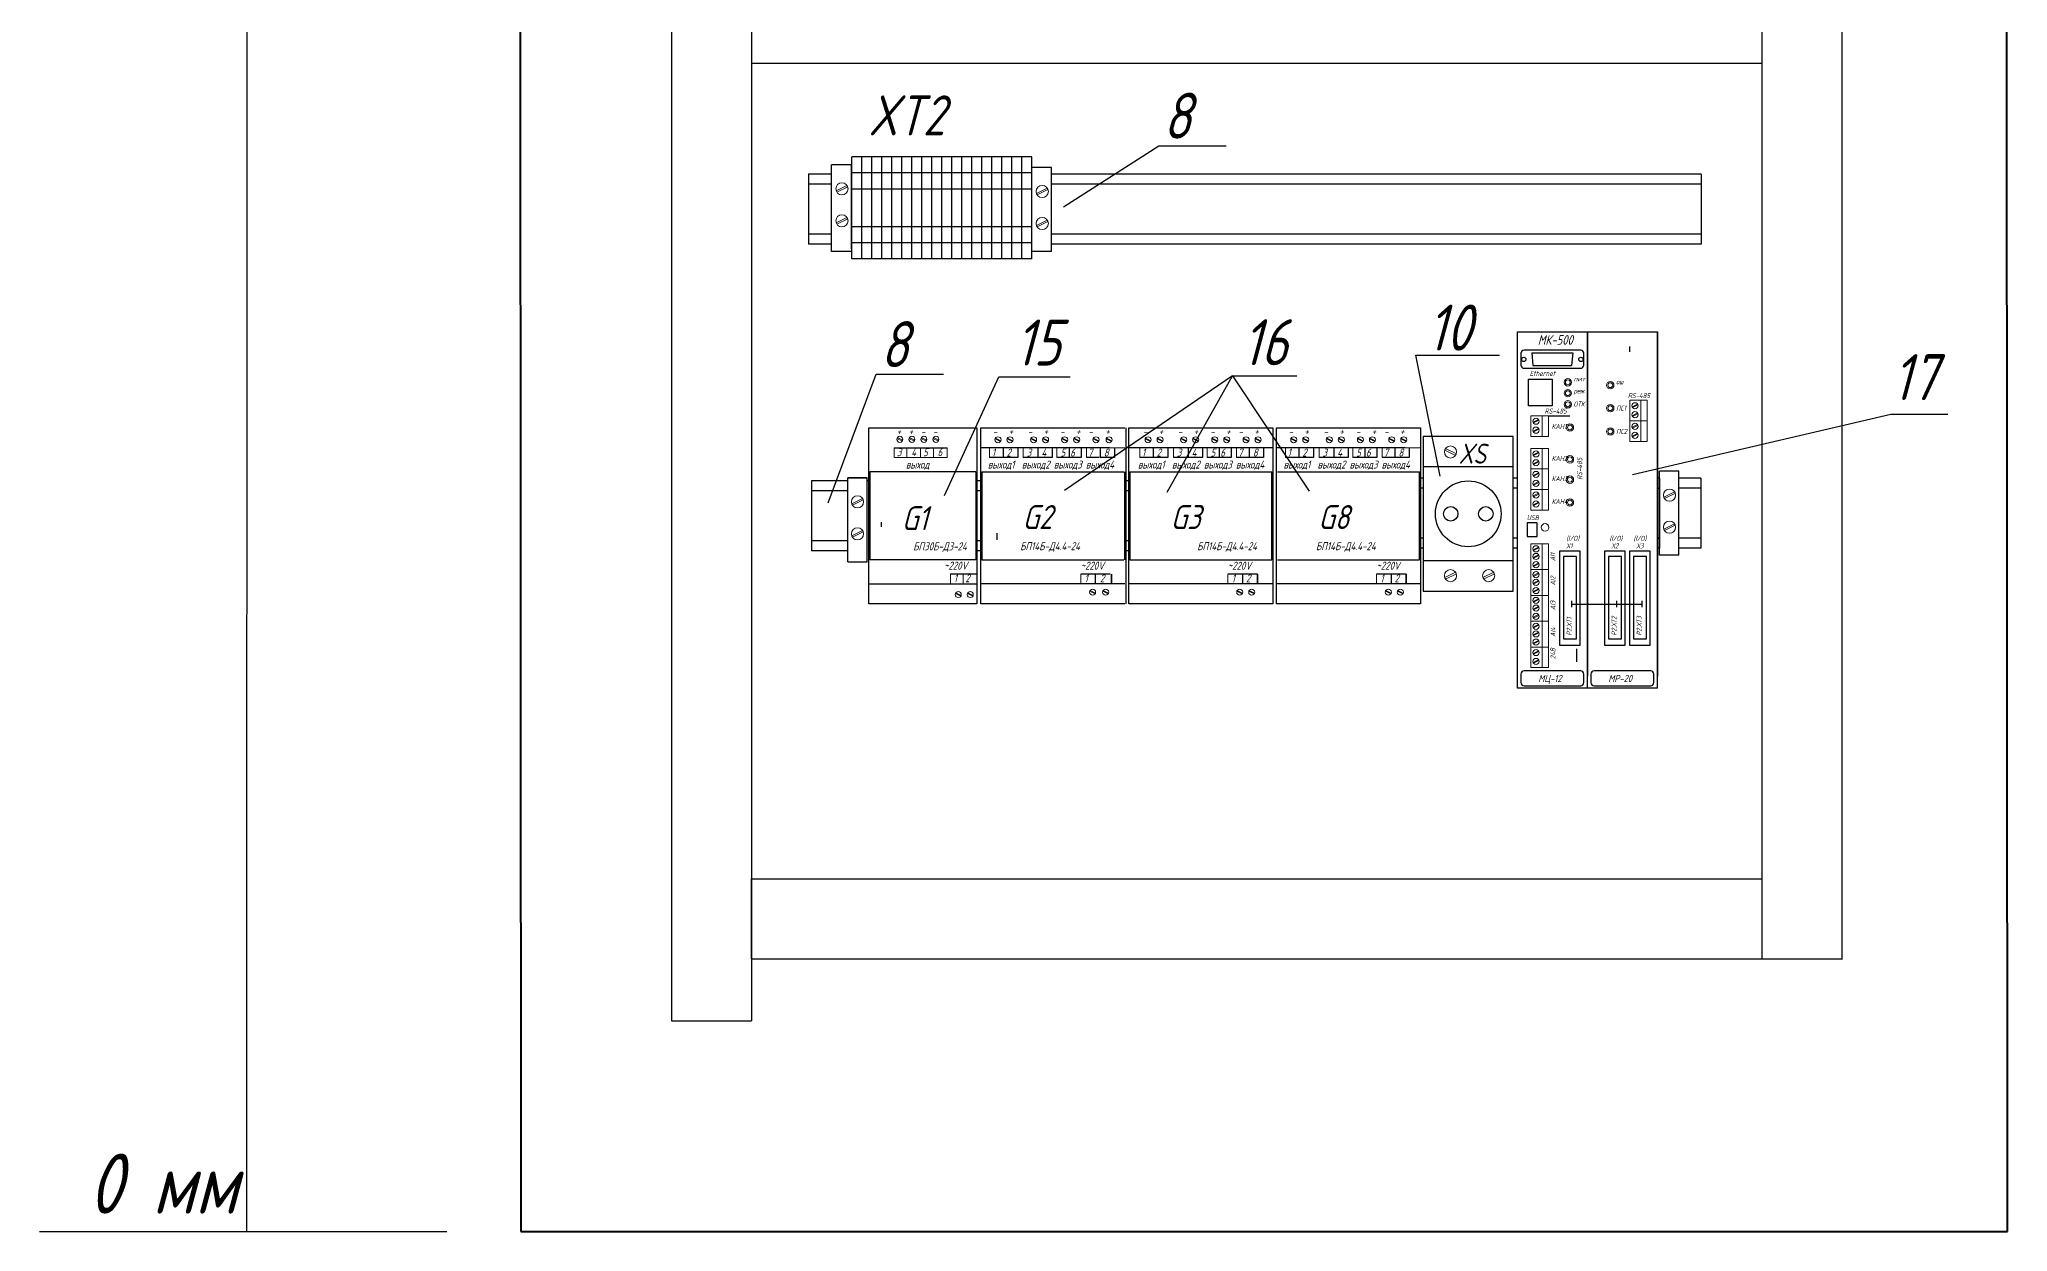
# Model space of a CAD drawing. Extents: x 1296 to 1960, y 266 to 609.
# Drawn here: x 1406.7 to 1505.1, y 372.7 to 432.3 of the extents above; entities that cross this region are included whole.
import ezdxf

# ---------------------------------------------------------------- set-up
doc = ezdxf.new("R2010")
doc.units = 0
doc.header["$LTSCALE"] = 20
doc.header["$MEASUREMENT"] = 0
doc.layers.get('0').update_dxf_attribs({"linetype": 'CONTINUOUS'})
for name, color, linetype in [('1', 7, 'CONTINUOUS'), ('АСУТП', 7, 'CONTINUOUS'), ('ссылки', 7, 'CONTINUOUS')]:
    doc.layers.add(name, color=color, linetype=linetype)
doc.styles.add('GOST тип А', font='', dxfattribs={"oblique": 15})
doc.styles.get("Standard").update_dxf_attribs({"font": '', "oblique": 15, "height": 2.5})
doc.styles.add('АСУТП', font='', dxfattribs={"oblique": 15})
doc.styles.get('GOST тип А').set_extended_font_data('GOST type A')
doc.styles.get('Standard').set_extended_font_data('GOST type A')
doc.styles.get('АСУТП').set_extended_font_data('GOST type A')

msp = doc.modelspace()

# ---------------------------------------------------------------- linework, layer by layer
at = {"color": 7, "lineweight": 30}
for p, q in [((1492.824, 535.436, 1), (1492.824, 386.359, 1)), ((1496.824, 535.436, 1), (1496.824, 386.322, 1)), ((1438.324, 489.863, 1), (1438.324, 383.26, 1)), ((1442.324, 489.863, 1), (1442.324, 383.26, 1)), ((1496.824, 464.983, 1), (1496.824, 386.322, 1)), ((1442.324, 431.157, 1), (1492.824, 431.157, 1)), ((1446.325, 421.729, 1), (1446.325, 426.066, 1)), ((1447.285, 426.066, 1), (1446.325, 426.066, 1)), ((1447.31, 421.866, 1), (1447.31, 426.066, 1)), ((1447.338, 421.37, 1), (1447.338, 426.47, 1)), ((1447.338, 421.37, 1), (1447.338, 426.47, 1)), ((1447.838, 421.37, 1), (1447.838, 426.47, 1)), ((1447.838, 421.37, 1), (1447.838, 426.47, 1)), ((1448.338, 421.37, 1), (1448.338, 426.47, 1)), ((1448.338, 421.37, 1), (1448.338, 426.47, 1)), ((1448.838, 421.37, 1), (1448.838, 426.47, 1)), ((1449.338, 421.37, 1), (1449.338, 426.47, 1)), ((1449.338, 421.37, 1), (1449.338, 426.47, 1)), ((1449.838, 421.37, 1), (1449.838, 426.47, 1)), ((1449.838, 421.37, 1), (1449.838, 426.47, 1)), ((1450.338, 421.37, 1), (1450.338, 426.47, 1)), ((1450.338, 421.37, 1), (1450.338, 426.47, 1)), ((1450.838, 421.37, 1), (1450.838, 426.47, 1)), ((1450.838, 421.37, 1), (1450.838, 426.47, 1)), ((1451.338, 421.37, 1), (1451.338, 426.47, 1)), ((1451.338, 421.37, 1), (1451.338, 426.47, 1)), ((1451.338, 421.37, 1), (1451.338, 426.47, 1)), ((1451.838, 421.37, 1), (1451.838, 426.47, 1)), ((1451.838, 421.37, 1), (1451.838, 426.47, 1)), ((1451.838, 421.37, 1), (1451.838, 426.47, 1)), ((1452.338, 421.37, 1), (1452.338, 426.47, 1)), ((1452.338, 421.37, 1), (1452.338, 426.47, 1)), ((1452.838, 421.37, 1), (1452.838, 426.47, 1)), ((1452.838, 421.37, 1), (1452.838, 426.47, 1)), ((1453.338, 421.37, 1), (1453.338, 426.47, 1)), ((1453.838, 421.37, 1), (1453.838, 426.47, 1)), ((1454.338, 421.37, 1), (1454.338, 426.47, 1)), ((1454.838, 421.37, 1), (1454.838, 426.47, 1)), ((1454.838, 421.37, 1), (1454.838, 426.47, 1)), ((1454.838, 421.37, 1), (1454.838, 426.47, 1)), ((1455.338, 421.37, 1), (1455.338, 426.47, 1)), ((1455.338, 421.37, 1), (1455.338, 426.47, 1)), ((1455.838, 421.37, 1), (1455.838, 426.47, 1)), ((1455.838, 421.37, 1), (1455.838, 426.47, 1)), ((1456.338, 421.37, 1), (1456.338, 426.47, 1)), ((1456.338, 421.37, 1), (1456.338, 426.47, 1)), ((1446.274, 425.595, 1), (1445.176, 425.595, 1)), ((1445.176, 425.595, 1), (1445.176, 422.095, 1)), ((1446.274, 425.095, 1), (1445.176, 425.095, 1)), ((1457.322, 425.929, 1), (1456.338, 425.929, 1)), ((1457.322, 421.729, 1), (1457.322, 425.929, 1)), ((1489.797, 425.595, 1), (1457.322, 425.595, 1)), ((1489.797, 425.095, 1), (1457.322, 425.095, 1)), ((1489.797, 425.595, 1), (1489.797, 422.095, 1)), ((1446.274, 422.595, 1), (1445.176, 422.595, 1)), ((1489.797, 422.595, 1), (1457.322, 422.595, 1)), ((1446.274, 422.095, 1), (1445.176, 422.095, 1)), ((1447.285, 421.729, 1), (1446.325, 421.729, 1)), ((1457.322, 421.729, 1), (1456.362, 421.729, 1)), ((1489.797, 422.095, 1), (1457.322, 422.095, 1)), ((1480.605, 417.716, 1), (1484.105, 417.716, 1)), ((1480.605, 399.889, 1), (1480.605, 417.716, 1)), ((1484.105, 400.491, 1), (1484.105, 417.716, 1)), ((1484.105, 417.716, 1), (1484.105, 400.491, 1)), ((1484.105, 417.716, 1), (1484.105, 400.491, 1)), ((1484.105, 400.491, 1), (1484.105, 417.716, 1)), ((1484.105, 417.716, 1), (1487.605, 417.716, 1)), ((1487.605, 400.491, 1), (1487.605, 417.716, 1)), ((1487.605, 417.716, 1), (1487.605, 400.491, 1)), ((1487.605, 417.716, 1), (1487.605, 400.491, 1)), ((1484.105, 399.889, 1), (1484.105, 417.114, 1)), ((1487.605, 399.889, 1), (1487.605, 417.114, 1)), ((1448.187, 404.113, 1), (1448.187, 412.913, 1)), ((1448.187, 412.913, 1), (1453.587, 412.913, 1)), ((1448.187, 404.113, 1), (1448.187, 412.913, 1)), ((1453.587, 412.913, 1), (1453.587, 404.113, 1)), ((1453.776, 404.113, 1), (1453.776, 412.913, 1)), ((1453.776, 404.113, 1), (1453.776, 412.913, 1)), ((1453.776, 412.913, 1), (1460.976, 412.913, 1)), ((1461.033, 412.913, 1), (1461.033, 404.113, 1)), ((1461.18, 404.113, 1), (1461.18, 412.913, 1)), ((1461.18, 404.113, 1), (1461.18, 412.913, 1)), ((1461.18, 412.913, 1), (1468.38, 412.913, 1)), ((1468.38, 412.913, 1), (1468.38, 404.113, 1)), ((1468.562, 404.113, 1), (1468.562, 412.913, 1)), ((1468.562, 412.913, 1), (1475.762, 412.913, 1)), ((1475.762, 412.913, 1), (1475.762, 404.113, 1)), ((1447.137, 406.213, 1), (1447.137, 410.413, 1)), ((1447.137, 410.413, 1), (1448.097, 410.413, 1)), ((1448.097, 406.213, 1), (1448.097, 410.413, 1)), ((1475.9, 410.398, 1), (1475.709, 410.398, 1)), ((1475.799, 410.398, 1), (1475.711, 410.398, 1)), ((1480.591, 410.392, 1), (1480.401, 410.392, 1)), ((1487.714, 410.398, 1), (1487.648, 410.398, 1)), ((1487.649, 410.398, 1), (1487.649, 410.398, 1)), ((1487.714, 410.398, 1), (1487.649, 410.398, 1)), ((1487.714, 406.898, 1), (1487.714, 410.398, 1)), ((1488.678, 410.745, 1), (1487.718, 410.745, 1)), ((1487.718, 406.545, 1), (1487.718, 410.745, 1)), ((1487.718, 410.397, 1), (1487.718, 410.397, 1)), ((1487.718, 410.397, 1), (1487.718, 406.897, 1)), ((1488.678, 406.545, 1), (1488.678, 410.745, 1)), ((1489.776, 410.397, 1), (1488.678, 410.397, 1)), ((1489.776, 410.397, 1), (1489.776, 406.897, 1)), ((1447.137, 410.263, 1), (1445.325, 410.263, 1)), ((1445.325, 410.263, 1), (1445.325, 406.763, 1)), ((1447.137, 409.763, 1), (1445.325, 409.763, 1)), ((1447.036, 410.263, 1), (1446.948, 410.263, 1)), ((1447.036, 409.763, 1), (1446.956, 409.763, 1)), ((1448.187, 410.263, 1), (1448.097, 410.263, 1)), ((1448.187, 409.763, 1), (1448.143, 409.763, 1)), ((1453.776, 410.263, 1), (1453.587, 410.263, 1)), ((1453.776, 409.763, 1), (1453.587, 409.763, 1)), ((1461.18, 410.263, 1), (1461.033, 410.263, 1)), ((1461.18, 409.763, 1), (1461.033, 409.763, 1)), ((1475.9, 409.898, 1), (1475.709, 409.898, 1)), ((1475.799, 409.898, 1), (1475.719, 409.898, 1)), ((1480.591, 409.892, 1), (1480.401, 409.892, 1)), ((1480.49, 409.892, 1), (1480.414, 409.892, 1)), ((1487.648, 409.898, 1), (1487.714, 409.898, 1)), ((1487.649, 409.898, 1), (1487.714, 409.898, 1)), ((1487.714, 409.898, 1), (1487.649, 409.898, 1)), ((1487.718, 409.897, 1), (1487.718, 409.897, 1)), ((1489.776, 409.897, 1), (1488.678, 409.897, 1)), ((1475.9, 407.398, 1), (1475.709, 407.398, 1)), ((1475.799, 407.398, 1), (1475.723, 407.398, 1)), ((1480.605, 407.398, 1), (1480.414, 407.398, 1)), ((1480.504, 407.398, 1), (1480.415, 407.398, 1)), ((1487.648, 407.398, 1), (1487.714, 407.398, 1)), ((1487.649, 407.398, 1), (1487.714, 407.398, 1)), ((1487.714, 407.398, 1), (1487.649, 407.398, 1)), ((1487.718, 407.397, 1), (1487.718, 407.397, 1)), ((1489.776, 407.397, 1), (1488.678, 407.397, 1)), ((1447.137, 407.263, 1), (1445.325, 407.263, 1)), ((1447.137, 406.763, 1), (1445.325, 406.763, 1)), ((1447.036, 407.263, 1), (1446.96, 407.263, 1)), ((1447.036, 406.763, 1), (1446.96, 406.763, 1)), ((1448.187, 407.263, 1), (1448.143, 407.263, 1)), ((1448.187, 406.763, 1), (1448.143, 406.763, 1)), ((1453.776, 407.263, 1), (1453.587, 407.263, 1)), ((1453.776, 406.763, 1), (1453.587, 406.763, 1)), ((1461.18, 407.263, 1), (1461.033, 407.263, 1)), ((1461.18, 406.763, 1), (1461.033, 406.763, 1)), ((1475.9, 406.898, 1), (1475.709, 406.898, 1)), ((1475.799, 406.898, 1), (1475.723, 406.898, 1)), ((1480.605, 406.898, 1), (1480.414, 406.898, 1)), ((1480.504, 406.898, 1), (1480.424, 406.898, 1)), ((1487.708, 406.898, 1), (1487.642, 406.898, 1)), ((1487.718, 406.897, 1), (1487.718, 406.897, 1)), ((1488.678, 406.545, 1), (1487.718, 406.545, 1)), ((1489.776, 406.897, 1), (1488.678, 406.897, 1)), ((1447.137, 406.213, 1), (1448.097, 406.213, 1)), ((1453.587, 404.113, 1), (1448.187, 404.113, 1)), ((1460.976, 404.113, 1), (1453.776, 404.113, 1)), ((1468.38, 404.113, 1), (1461.18, 404.113, 1)), ((1475.762, 404.113, 1), (1468.562, 404.113, 1)), ((1484.105, 399.889, 1), (1480.605, 399.889, 1)), ((1487.605, 399.889, 1), (1484.105, 399.889, 1)), ((1442.324, 390.359, 1), (1492.824, 390.359, 1)), ((1442.324, 386.359, 1), (1492.824, 386.359, 1)), ((1492.824, 386.359, 1), (1496.824, 386.359, 1)), ((1438.324, 383.26, 1), (1442.324, 383.26, 1))]:
    msp.add_line(p, q, dxfattribs=at)
at = {"color": 7}
for p, q in [((1447.288, 426.066, 1), (1446.325, 426.066, 1)), ((1457.908, 423.957, 1), (1462.687, 427.021, 1)), ((1462.687, 427.021, 1), (1466.05, 427.021, 1)), ((1457.322, 425.929, 1), (1456.338, 425.929, 1)), ((1457.301, 425.929, 1), (1456.338, 425.929, 1)), ((1476.743, 410.494, 1), (1475.531, 416.54, 1)), ((1481.325, 416.668, 1), (1483.379, 416.668, 1)), ((1481.325, 416.668, 1), (1481.373, 416.027, 1)), ((1483.385, 416.668, 1), (1483.319, 416.027, 1)), ((1483.379, 416.668, 1), (1483.385, 416.668, 1)), ((1486.207, 416.984, 1), (1486.207, 416.715, 1)), ((1446.155, 409.157, 1), (1448.558, 415.594, 1)), ((1448.558, 415.594, 1), (1451.921, 415.594, 1)), ((1451.97, 409.536, 1), (1454.685, 415.468, 1)), ((1463.093, 409.695, 1), (1466.368, 415.518, 1)), ((1481.153, 415.339, 1), (1482.337, 415.339, 1)), ((1481.153, 414.008, 1), (1481.153, 415.339, 1)), ((1481.373, 416.027, 1), (1483.319, 416.027, 1)), ((1482.337, 415.339, 1), (1482.337, 414.008, 1)), ((1482.337, 414.008, 1), (1481.153, 414.008, 1)), ((1482.157, 413.516, 1), (1483.228, 413.516, 1)), ((1486.354, 410.571, 1), (1499.266, 413.598, 1)), ((1438.324, 412.881, 1), (1438.324, 383.26, 1)), ((1449.458, 411.913, 1), (1452.093, 411.913, 1)), ((1449.458, 411.913, 1), (1452.093, 411.913, 1)), ((1449.458, 411.913, 1), (1452.093, 411.913, 1)), ((1449.458, 411.913, 1), (1452.093, 411.913, 1)), ((1460.212, 411.913, 1), (1453.776, 411.913, 1)), ((1454.759, 411.913, 1), (1453.776, 411.913, 1)), ((1454.895, 411.426, 1), (1454.222, 411.426, 1)), ((1454.895, 411.913, 1), (1454.895, 411.426, 1)), ((1455.631, 411.426, 1), (1454.895, 411.426, 1)), ((1455.631, 411.913, 1), (1455.631, 411.426, 1)), ((1456.641, 411.426, 1), (1455.904, 411.426, 1)), ((1456.641, 411.913, 1), (1456.641, 411.426, 1)), ((1457.353, 411.426, 1), (1456.641, 411.426, 1)), ((1457.353, 411.913, 1), (1457.353, 411.426, 1)), ((1458.327, 411.426, 1), (1457.59, 411.426, 1)), ((1458.2, 411.913, 1), (1458.2, 411.426, 1)), ((1458.791, 411.426, 1), (1458.327, 411.426, 1)), ((1458.791, 411.913, 1), (1458.791, 411.426, 1)), ((1459.701, 411.426, 1), (1459.064, 411.426, 1)), ((1459.757, 411.913, 1), (1459.757, 411.426, 1)), ((1460.469, 411.426, 1), (1459.757, 411.426, 1)), ((1460.469, 411.913, 1), (1460.469, 411.426, 1)), ((1468.38, 411.913, 1), (1461.18, 411.913, 1)), ((1462.399, 411.426, 1), (1461.727, 411.426, 1)), ((1462.399, 411.913, 1), (1462.399, 411.426, 1)), ((1463.135, 411.426, 1), (1462.399, 411.426, 1)), ((1463.135, 411.913, 1), (1463.135, 411.426, 1)), ((1464.145, 411.426, 1), (1463.409, 411.426, 1)), ((1464.145, 411.913, 1), (1464.145, 411.426, 1)), ((1464.857, 411.426, 1), (1464.145, 411.426, 1)), ((1464.857, 411.913, 1), (1464.857, 411.426, 1)), ((1465.831, 411.426, 1), (1465.095, 411.426, 1)), ((1465.705, 411.913, 1), (1465.705, 411.426, 1)), ((1466.295, 411.426, 1), (1465.831, 411.426, 1)), ((1466.295, 411.913, 1), (1466.295, 411.426, 1)), ((1467.205, 411.426, 1), (1466.568, 411.426, 1)), ((1467.205, 411.913, 1), (1467.205, 411.426, 1)), ((1467.916, 411.426, 1), (1467.205, 411.426, 1)), ((1467.916, 411.913, 1), (1467.916, 411.426, 1)), ((1474.998, 411.913, 1), (1468.562, 411.913, 1)), ((1469.545, 411.913, 1), (1468.562, 411.913, 1)), ((1469.68, 411.426, 1), (1469.008, 411.426, 1)), ((1469.68, 411.913, 1), (1469.68, 411.426, 1)), ((1470.417, 411.426, 1), (1469.68, 411.426, 1)), ((1470.417, 411.913, 1), (1470.417, 411.426, 1)), ((1471.427, 411.426, 1), (1470.69, 411.426, 1)), ((1471.427, 411.913, 1), (1471.427, 411.426, 1)), ((1472.139, 411.426, 1), (1471.427, 411.426, 1)), ((1472.139, 411.913, 1), (1472.139, 411.426, 1)), ((1473.113, 411.426, 1), (1472.376, 411.426, 1)), ((1472.986, 411.913, 1), (1472.986, 411.426, 1)), ((1473.577, 411.426, 1), (1473.113, 411.426, 1)), ((1473.577, 411.913, 1), (1473.577, 411.426, 1)), ((1474.486, 411.426, 1), (1473.85, 411.426, 1)), ((1474.486, 411.913, 1), (1474.486, 411.426, 1)), ((1475.198, 411.426, 1), (1474.486, 411.426, 1)), ((1475.198, 411.913, 1), (1475.198, 411.426, 1)), ((1448.097, 410.413, 1), (1447.137, 410.413, 1)), ((1448.237, 406.313, 1), (1448.237, 410.713, 1)), ((1448.237, 410.713, 1), (1448.237, 406.313, 1)), ((1453.537, 410.713, 1), (1448.237, 410.713, 1)), ((1453.537, 410.713, 1), (1453.537, 406.313, 1)), ((1453.826, 410.713, 1), (1453.826, 406.313, 1)), ((1453.826, 406.313, 1), (1453.826, 410.713, 1)), ((1453.826, 410.713, 1), (1460.926, 410.713, 1)), ((1460.983, 406.313, 1), (1460.983, 410.713, 1)), ((1461.23, 410.713, 1), (1461.23, 406.313, 1)), ((1461.23, 406.313, 1), (1461.23, 410.713, 1)), ((1461.23, 410.713, 1), (1468.33, 410.713, 1)), ((1468.33, 406.313, 1), (1468.33, 410.713, 1)), ((1468.612, 410.713, 1), (1475.712, 410.713, 1)), ((1475.712, 406.313, 1), (1475.712, 410.713, 1)), ((1448.802, 408.202, 1), (1448.802, 407.961, 1)), ((1454.586, 407.643, 1), (1454.586, 407.308, 1)), ((1481.092, 408.168, 1), (1481.092, 407.477, 1)), ((1481.593, 408.168, 1), (1481.092, 408.168, 1)), ((1481.092, 407.477, 1), (1481.593, 407.477, 1)), ((1481.593, 407.477, 1), (1481.593, 408.168, 1)), ((1453.537, 406.313, 1), (1448.237, 406.313, 1)), ((1452.264, 405.604, 1), (1453.59, 405.604, 1)), ((1452.574, 405.604, 1), (1453.59, 405.604, 1)), ((1452.574, 405.604, 1), (1453.59, 405.604, 1)), ((1452.574, 405.604, 1), (1453.59, 405.604, 1)), ((1453.826, 406.313, 1), (1460.926, 406.313, 1)), ((1459.519, 405.599, 1), (1458.783, 405.599, 1)), ((1460.256, 405.599, 1), (1459.519, 405.599, 1)), ((1459.519, 405.113, 1), (1459.519, 405.599, 1)), ((1460.313, 405.599, 1), (1460.313, 405.113, 1)), ((1460.313, 405.113, 1), (1460.313, 405.599, 1)), ((1461.23, 406.313, 1), (1468.33, 406.313, 1)), ((1466.876, 405.599, 1), (1466.139, 405.599, 1)), ((1467.613, 405.599, 1), (1466.876, 405.599, 1)), ((1466.876, 405.113, 1), (1466.876, 405.599, 1)), ((1467.613, 405.599, 1), (1467.613, 405.113, 1)), ((1467.613, 405.113, 1), (1467.613, 405.599, 1)), ((1468.612, 406.313, 1), (1475.712, 406.313, 1)), ((1474.305, 405.599, 1), (1473.569, 405.599, 1)), ((1475.042, 405.599, 1), (1474.305, 405.599, 1)), ((1474.305, 405.113, 1), (1474.305, 405.599, 1)), ((1475.042, 405.599, 1), (1475.042, 405.113, 1)), ((1475.042, 405.113, 1), (1475.042, 405.599, 1)), ((1448.187, 405.113, 1), (1453.587, 405.113, 1)), ((1459.519, 405.113, 1), (1453.776, 405.113, 1)), ((1460.976, 405.113, 1), (1459.519, 405.113, 1)), ((1466.976, 405.113, 1), (1461.18, 405.113, 1)), ((1468.38, 405.113, 1), (1466.876, 405.113, 1)), ((1474.305, 405.113, 1), (1468.562, 405.113, 1)), ((1475.762, 405.113, 1), (1474.305, 405.113, 1)), ((1483.319, 404.09, 1), (1486.819, 404.09, 1)), ((1483.562, 401.853, 1), (1483.562, 401.204, 1)), ((1442.324, 386.359, 1), (1442.324, 390.359, 1))]:
    msp.add_line(p, q, dxfattribs=at)
at = {"color": 7, "linetype": 'Continuous', "lineweight": 0}
for p, q in [((1446.554, 424.769, 1), (1447.092, 425.037, 1)), ((1446.59, 424.695, 1), (1447.129, 424.963, 1)), ((1456.566, 424.632, 1), (1457.104, 424.9, 1)), ((1456.603, 424.558, 1), (1457.141, 424.826, 1)), ((1446.554, 423.169, 1), (1447.092, 423.437, 1)), ((1446.59, 423.095, 1), (1447.129, 423.363, 1)), ((1456.566, 423.032, 1), (1457.104, 423.3, 1)), ((1456.603, 422.958, 1), (1457.141, 423.226, 1)), ((1486.785, 414.29, 1), (1486.785, 413.261, 1)), ((1481.394, 413.192, 1), (1481.666, 413.328, 1)), ((1481.412, 413.155, 1), (1481.685, 413.291, 1)), ((1481.842, 413.516, 1), (1481.842, 412.487, 1)), ((1486.337, 413.966, 1), (1486.61, 414.102, 1)), ((1486.337, 413.521, 1), (1486.61, 413.657, 1)), ((1486.356, 413.929, 1), (1486.629, 414.065, 1)), ((1486.356, 413.484, 1), (1486.629, 413.619, 1)), ((1486.785, 413.261, 1), (1486.785, 412.232, 1)), ((1449.86, 412.252, 1), (1449.591, 412.386, 1)), ((1449.86, 412.252, 1), (1449.591, 412.386, 1)), ((1449.879, 412.289, 1), (1449.609, 412.423, 1)), ((1449.879, 412.289, 1), (1449.609, 412.423, 1)), ((1450.46, 412.252, 1), (1450.191, 412.386, 1)), ((1450.46, 412.252, 1), (1450.191, 412.386, 1)), ((1450.479, 412.289, 1), (1450.209, 412.423, 1)), ((1450.479, 412.289, 1), (1450.209, 412.423, 1)), ((1451.06, 412.252, 1), (1450.791, 412.386, 1)), ((1451.06, 412.252, 1), (1450.791, 412.386, 1)), ((1451.079, 412.289, 1), (1450.809, 412.423, 1)), ((1451.079, 412.289, 1), (1450.809, 412.423, 1)), ((1451.66, 412.252, 1), (1451.391, 412.386, 1)), ((1451.66, 412.252, 1), (1451.391, 412.386, 1)), ((1451.679, 412.289, 1), (1451.409, 412.423, 1)), ((1451.679, 412.289, 1), (1451.409, 412.423, 1)), ((1454.767, 412.229, 1), (1454.498, 412.363, 1)), ((1454.767, 412.229, 1), (1454.498, 412.363, 1)), ((1454.785, 412.266, 1), (1454.516, 412.4, 1)), ((1454.785, 412.266, 1), (1454.516, 412.4, 1)), ((1455.367, 412.229, 1), (1455.098, 412.363, 1)), ((1455.367, 412.229, 1), (1455.098, 412.363, 1)), ((1455.385, 412.266, 1), (1455.116, 412.4, 1)), ((1455.385, 412.266, 1), (1455.116, 412.4, 1)), ((1456.545, 412.229, 1), (1456.276, 412.363, 1)), ((1456.545, 412.229, 1), (1456.276, 412.363, 1)), ((1456.563, 412.266, 1), (1456.294, 412.4, 1)), ((1456.563, 412.266, 1), (1456.294, 412.4, 1)), ((1457.145, 412.229, 1), (1456.876, 412.363, 1)), ((1457.145, 412.229, 1), (1456.876, 412.363, 1)), ((1457.163, 412.266, 1), (1456.894, 412.4, 1)), ((1457.163, 412.266, 1), (1456.894, 412.4, 1)), ((1458.098, 412.229, 1), (1457.829, 412.363, 1)), ((1458.098, 412.229, 1), (1457.829, 412.363, 1)), ((1458.117, 412.266, 1), (1457.848, 412.4, 1)), ((1458.117, 412.266, 1), (1457.848, 412.4, 1)), ((1458.698, 412.229, 1), (1458.429, 412.363, 1)), ((1458.698, 412.229, 1), (1458.429, 412.363, 1)), ((1458.717, 412.266, 1), (1458.448, 412.4, 1)), ((1458.717, 412.266, 1), (1458.448, 412.4, 1)), ((1459.664, 412.229, 1), (1459.395, 412.363, 1)), ((1459.664, 412.229, 1), (1459.395, 412.363, 1)), ((1459.682, 412.266, 1), (1459.413, 412.4, 1)), ((1459.682, 412.266, 1), (1459.413, 412.4, 1)), ((1460.321, 412.229, 1), (1460.052, 412.363, 1)), ((1460.321, 412.229, 1), (1460.052, 412.363, 1)), ((1460.339, 412.266, 1), (1460.07, 412.4, 1)), ((1460.339, 412.266, 1), (1460.07, 412.4, 1)), ((1462.271, 412.229, 1), (1462.002, 412.363, 1)), ((1462.271, 412.229, 1), (1462.002, 412.363, 1)), ((1462.289, 412.266, 1), (1462.02, 412.4, 1)), ((1462.289, 412.266, 1), (1462.02, 412.4, 1)), ((1462.871, 412.229, 1), (1462.602, 412.363, 1)), ((1462.871, 412.229, 1), (1462.602, 412.363, 1)), ((1462.889, 412.266, 1), (1462.62, 412.4, 1)), ((1462.889, 412.266, 1), (1462.62, 412.4, 1)), ((1464.049, 412.229, 1), (1463.78, 412.363, 1)), ((1464.049, 412.229, 1), (1463.78, 412.363, 1)), ((1464.067, 412.266, 1), (1463.798, 412.4, 1)), ((1464.067, 412.266, 1), (1463.798, 412.4, 1)), ((1464.649, 412.229, 1), (1464.38, 412.363, 1)), ((1464.649, 412.229, 1), (1464.38, 412.363, 1)), ((1464.667, 412.266, 1), (1464.398, 412.4, 1)), ((1464.667, 412.266, 1), (1464.398, 412.4, 1)), ((1465.603, 412.229, 1), (1465.333, 412.363, 1)), ((1465.603, 412.229, 1), (1465.333, 412.363, 1)), ((1465.621, 412.266, 1), (1465.352, 412.4, 1)), ((1465.621, 412.266, 1), (1465.352, 412.4, 1)), ((1466.203, 412.229, 1), (1465.933, 412.363, 1)), ((1466.203, 412.229, 1), (1465.933, 412.363, 1)), ((1466.221, 412.266, 1), (1465.952, 412.4, 1)), ((1466.221, 412.266, 1), (1465.952, 412.4, 1)), ((1467.168, 412.229, 1), (1466.899, 412.363, 1)), ((1467.168, 412.229, 1), (1466.899, 412.363, 1)), ((1467.187, 412.266, 1), (1466.917, 412.4, 1)), ((1467.187, 412.266, 1), (1466.917, 412.4, 1)), ((1467.768, 412.229, 1), (1467.499, 412.363, 1)), ((1467.768, 412.229, 1), (1467.499, 412.363, 1)), ((1467.787, 412.266, 1), (1467.517, 412.4, 1)), ((1467.787, 412.266, 1), (1467.517, 412.4, 1)), ((1469.553, 412.229, 1), (1469.284, 412.363, 1)), ((1469.553, 412.229, 1), (1469.284, 412.363, 1)), ((1469.571, 412.266, 1), (1469.302, 412.4, 1)), ((1469.571, 412.266, 1), (1469.302, 412.4, 1)), ((1470.153, 412.229, 1), (1469.884, 412.363, 1)), ((1470.153, 412.229, 1), (1469.884, 412.363, 1)), ((1470.171, 412.266, 1), (1469.902, 412.4, 1)), ((1470.171, 412.266, 1), (1469.902, 412.4, 1)), ((1471.331, 412.229, 1), (1471.062, 412.363, 1)), ((1471.331, 412.229, 1), (1471.062, 412.363, 1)), ((1471.349, 412.266, 1), (1471.08, 412.4, 1)), ((1471.349, 412.266, 1), (1471.08, 412.4, 1)), ((1471.931, 412.229, 1), (1471.662, 412.363, 1)), ((1471.931, 412.229, 1), (1471.662, 412.363, 1)), ((1471.949, 412.266, 1), (1471.68, 412.4, 1)), ((1471.949, 412.266, 1), (1471.68, 412.4, 1)), ((1472.884, 412.229, 1), (1472.615, 412.363, 1)), ((1472.884, 412.229, 1), (1472.615, 412.363, 1)), ((1472.903, 412.266, 1), (1472.634, 412.4, 1)), ((1472.903, 412.266, 1), (1472.634, 412.4, 1)), ((1473.484, 412.229, 1), (1473.215, 412.363, 1)), ((1473.484, 412.229, 1), (1473.215, 412.363, 1)), ((1473.503, 412.266, 1), (1473.234, 412.4, 1)), ((1473.503, 412.266, 1), (1473.234, 412.4, 1)), ((1474.45, 412.229, 1), (1474.181, 412.363, 1)), ((1474.45, 412.229, 1), (1474.181, 412.363, 1)), ((1474.468, 412.266, 1), (1474.199, 412.4, 1)), ((1474.468, 412.266, 1), (1474.199, 412.4, 1)), ((1475.05, 412.229, 1), (1474.781, 412.363, 1)), ((1475.05, 412.229, 1), (1474.781, 412.363, 1)), ((1475.068, 412.266, 1), (1474.799, 412.4, 1)), ((1475.068, 412.266, 1), (1474.799, 412.4, 1)), ((1481.394, 412.747, 1), (1481.666, 412.883, 1)), ((1481.412, 412.71, 1), (1481.685, 412.845, 1)), ((1486.337, 412.938, 1), (1486.61, 413.073, 1)), ((1486.337, 412.492, 1), (1486.61, 412.628, 1)), ((1486.356, 412.9, 1), (1486.629, 413.036, 1)), ((1486.356, 412.455, 1), (1486.629, 412.591, 1)), ((1449.458, 411.913, 1), (1449.458, 411.426, 1)), ((1450.775, 411.426, 1), (1449.466, 411.426, 1)), ((1450.092, 411.913, 1), (1450.092, 411.426, 1)), ((1450.775, 411.913, 1), (1450.775, 411.426, 1)), ((1452.093, 411.426, 1), (1450.783, 411.426, 1)), ((1451.41, 411.913, 1), (1451.41, 411.426, 1)), ((1452.093, 411.913, 1), (1452.093, 411.426, 1)), ((1453.776, 411.913, 1), (1460.976, 411.913, 1)), ((1454.222, 411.913, 1), (1454.222, 411.426, 1)), ((1454.222, 411.426, 1), (1454.222, 411.913, 1)), ((1454.895, 411.426, 1), (1454.895, 411.913, 1)), ((1454.895, 411.913, 1), (1455.631, 411.913, 1)), ((1455.904, 411.426, 1), (1455.904, 411.913, 1)), ((1455.904, 411.913, 1), (1456.641, 411.913, 1)), ((1456.641, 411.426, 1), (1456.641, 411.913, 1)), ((1456.641, 411.913, 1), (1457.353, 411.913, 1)), ((1457.59, 411.426, 1), (1457.59, 411.913, 1)), ((1457.59, 411.913, 1), (1458.327, 411.913, 1)), ((1458.327, 411.913, 1), (1458.791, 411.913, 1)), ((1458.964, 411.913, 1), (1459.701, 411.913, 1)), ((1459.064, 411.426, 1), (1459.064, 411.913, 1)), ((1459.757, 411.426, 1), (1459.757, 411.913, 1)), ((1459.757, 411.913, 1), (1460.469, 411.913, 1)), ((1461.18, 411.913, 1), (1467.88, 411.913, 1)), ((1461.727, 411.913, 1), (1461.727, 411.426, 1)), ((1461.727, 411.426, 1), (1461.727, 411.913, 1)), ((1462.399, 411.426, 1), (1462.399, 411.913, 1)), ((1462.399, 411.913, 1), (1463.135, 411.913, 1)), ((1463.409, 411.426, 1), (1463.409, 411.913, 1)), ((1463.409, 411.913, 1), (1464.145, 411.913, 1)), ((1464.145, 411.426, 1), (1464.145, 411.913, 1)), ((1464.145, 411.913, 1), (1464.857, 411.913, 1)), ((1465.095, 411.426, 1), (1465.095, 411.913, 1)), ((1465.095, 411.913, 1), (1465.831, 411.913, 1)), ((1465.831, 411.913, 1), (1466.295, 411.913, 1)), ((1466.468, 411.913, 1), (1467.205, 411.913, 1)), ((1466.568, 411.426, 1), (1466.568, 411.913, 1)), ((1467.205, 411.426, 1), (1467.205, 411.913, 1)), ((1467.205, 411.913, 1), (1467.916, 411.913, 1)), ((1468.562, 411.913, 1), (1475.762, 411.913, 1)), ((1469.008, 411.913, 1), (1469.008, 411.426, 1)), ((1469.008, 411.426, 1), (1469.008, 411.913, 1)), ((1469.68, 411.426, 1), (1469.68, 411.913, 1)), ((1469.68, 411.913, 1), (1470.417, 411.913, 1)), ((1470.69, 411.426, 1), (1470.69, 411.913, 1)), ((1470.69, 411.913, 1), (1471.427, 411.913, 1)), ((1471.427, 411.426, 1), (1471.427, 411.913, 1)), ((1471.427, 411.913, 1), (1472.139, 411.913, 1)), ((1472.376, 411.426, 1), (1472.376, 411.913, 1)), ((1472.376, 411.913, 1), (1473.113, 411.913, 1)), ((1473.113, 411.913, 1), (1473.577, 411.913, 1)), ((1473.75, 411.913, 1), (1474.486, 411.913, 1)), ((1473.85, 411.426, 1), (1473.85, 411.913, 1)), ((1474.486, 411.426, 1), (1474.486, 411.913, 1)), ((1474.486, 411.913, 1), (1475.198, 411.913, 1)), ((1481.394, 411.561, 1), (1481.666, 411.697, 1)), ((1481.412, 411.524, 1), (1481.685, 411.66, 1)), ((1481.842, 411.885, 1), (1481.842, 410.856, 1)), ((1481.394, 411.116, 1), (1481.666, 411.252, 1)), ((1481.394, 410.533, 1), (1481.666, 410.668, 1)), ((1481.412, 411.079, 1), (1481.685, 411.214, 1)), ((1481.412, 410.495, 1), (1481.685, 410.631, 1)), ((1481.842, 410.856, 1), (1481.842, 409.827, 1)), ((1447.33, 409.115, 1), (1447.868, 409.384, 1)), ((1481.394, 410.087, 1), (1481.666, 410.223, 1)), ((1481.394, 409.504, 1), (1481.666, 409.64, 1)), ((1481.412, 410.05, 1), (1481.685, 410.186, 1)), ((1481.412, 409.466, 1), (1481.685, 409.602, 1)), ((1481.842, 409.827, 1), (1481.842, 408.799, 1)), ((1487.926, 409.448, 1), (1488.465, 409.716, 1)), ((1487.963, 409.374, 1), (1488.502, 409.643, 1)), ((1447.366, 409.042, 1), (1447.905, 409.31, 1)), ((1481.394, 409.058, 1), (1481.666, 409.194, 1)), ((1481.412, 409.021, 1), (1481.685, 409.157, 1)), ((1447.33, 407.515, 1), (1447.868, 407.784, 1)), ((1447.366, 407.442, 1), (1447.905, 407.71, 1)), ((1487.919, 407.848, 1), (1488.458, 408.116, 1)), ((1487.956, 407.774, 1), (1488.494, 408.043, 1)), ((1481.394, 406.813, 1), (1481.666, 406.948, 1)), ((1481.394, 406.43, 1), (1481.666, 406.566, 1)), ((1481.412, 406.775, 1), (1481.685, 406.911, 1)), ((1481.412, 406.392, 1), (1481.685, 406.528, 1)), ((1481.842, 407.112, 1), (1481.842, 405.821, 1)), ((1452.264, 405.604, 1), (1452.264, 405.118, 1)), ((1452.897, 405.604, 1), (1452.897, 405.118, 1)), ((1453.59, 405.604, 1), (1453.59, 405.118, 1)), ((1458.783, 405.599, 1), (1458.783, 405.113, 1)), ((1459.519, 405.599, 1), (1459.519, 405.113, 1)), ((1466.139, 405.599, 1), (1466.139, 405.113, 1)), ((1466.876, 405.599, 1), (1466.876, 405.113, 1)), ((1473.569, 405.599, 1), (1473.569, 405.113, 1)), ((1474.305, 405.599, 1), (1474.305, 405.113, 1)), ((1481.394, 406.018, 1), (1481.666, 406.154, 1)), ((1481.394, 405.522, 1), (1481.666, 405.658, 1)), ((1481.412, 405.981, 1), (1481.685, 406.117, 1)), ((1481.412, 405.485, 1), (1481.685, 405.62, 1)), ((1481.842, 405.821, 1), (1481.842, 404.53, 1)), ((1453.59, 405.118, 1), (1452.264, 405.118, 1)), ((1452.781, 404.491, 1), (1452.512, 404.625, 1)), ((1452.781, 404.491, 1), (1452.512, 404.625, 1)), ((1452.799, 404.528, 1), (1452.53, 404.662, 1)), ((1452.799, 404.528, 1), (1452.53, 404.662, 1)), ((1453.381, 404.491, 1), (1453.112, 404.625, 1)), ((1453.381, 404.491, 1), (1453.112, 404.625, 1)), ((1453.399, 404.528, 1), (1453.13, 404.662, 1)), ((1453.399, 404.528, 1), (1453.13, 404.662, 1)), ((1458.783, 405.113, 1), (1459.519, 405.113, 1)), ((1459.493, 404.61, 1), (1459.224, 404.744, 1)), ((1459.493, 404.61, 1), (1459.224, 404.744, 1)), ((1459.512, 404.647, 1), (1459.243, 404.781, 1)), ((1459.512, 404.647, 1), (1459.243, 404.781, 1)), ((1459.519, 405.113, 1), (1460.256, 405.113, 1)), ((1460.15, 404.61, 1), (1459.881, 404.744, 1)), ((1460.15, 404.61, 1), (1459.881, 404.744, 1)), ((1460.169, 404.647, 1), (1459.899, 404.781, 1)), ((1460.169, 404.647, 1), (1459.899, 404.781, 1)), ((1466.139, 405.113, 1), (1466.876, 405.113, 1)), ((1466.85, 404.61, 1), (1466.581, 404.744, 1)), ((1466.85, 404.61, 1), (1466.581, 404.744, 1)), ((1466.869, 404.647, 1), (1466.599, 404.781, 1)), ((1466.869, 404.647, 1), (1466.599, 404.781, 1)), ((1466.876, 405.113, 1), (1467.613, 405.113, 1)), ((1467.45, 404.61, 1), (1467.181, 404.744, 1)), ((1467.45, 404.61, 1), (1467.181, 404.744, 1)), ((1467.469, 404.647, 1), (1467.199, 404.781, 1)), ((1467.469, 404.647, 1), (1467.199, 404.781, 1)), ((1473.569, 405.113, 1), (1474.305, 405.113, 1)), ((1474.279, 404.61, 1), (1474.01, 404.744, 1)), ((1474.279, 404.61, 1), (1474.01, 404.744, 1)), ((1474.298, 404.647, 1), (1474.029, 404.781, 1)), ((1474.298, 404.647, 1), (1474.029, 404.781, 1)), ((1474.305, 405.113, 1), (1475.042, 405.113, 1)), ((1474.879, 404.61, 1), (1474.61, 404.744, 1)), ((1474.879, 404.61, 1), (1474.61, 404.744, 1)), ((1474.898, 404.647, 1), (1474.629, 404.781, 1)), ((1474.898, 404.647, 1), (1474.629, 404.781, 1)), ((1481.394, 405.139, 1), (1481.666, 405.275, 1)), ((1481.394, 404.728, 1), (1481.666, 404.864, 1)), ((1481.412, 405.102, 1), (1481.685, 405.238, 1)), ((1481.412, 404.69, 1), (1481.685, 404.826, 1)), ((1481.842, 404.53, 1), (1481.842, 403.24, 1)), ((1481.394, 404.231, 1), (1481.666, 404.367, 1)), ((1481.394, 403.849, 1), (1481.666, 403.984, 1)), ((1481.394, 403.437, 1), (1481.666, 403.573, 1)), ((1481.412, 404.194, 1), (1481.685, 404.33, 1)), ((1481.412, 403.811, 1), (1481.685, 403.947, 1)), ((1481.412, 403.4, 1), (1481.685, 403.536, 1)), ((1481.394, 402.941, 1), (1481.666, 403.077, 1)), ((1481.394, 402.558, 1), (1481.666, 402.694, 1)), ((1481.412, 402.903, 1), (1481.685, 403.039, 1)), ((1481.412, 402.521, 1), (1481.685, 402.657, 1)), ((1481.842, 403.24, 1), (1481.842, 401.949, 1)), ((1481.394, 402.147, 1), (1481.666, 402.282, 1)), ((1481.394, 401.626, 1), (1481.666, 401.762, 1)), ((1481.412, 402.109, 1), (1481.685, 402.245, 1)), ((1481.412, 401.588, 1), (1481.685, 401.724, 1)), ((1481.842, 401.949, 1), (1481.842, 400.92, 1)), ((1481.394, 401.18, 1), (1481.666, 401.316, 1)), ((1481.412, 401.143, 1), (1481.685, 401.279, 1))]:
    msp.add_line(p, q, dxfattribs=at)
at = {"color": 7, "elevation": 1}
for points in [[(1480.94, 415.892), (1483.77, 415.892, 0.414214), (1483.93, 416.052), (1483.93, 416.639, 0.414214), (1483.77, 416.799), (1480.94, 416.799, 0.414214), (1480.78, 416.639), (1480.78, 416.052, 0.414214)], [(1480.94, 400.013), (1483.77, 400.013, 0.414214), (1483.93, 400.173), (1483.93, 400.595, 0.414214), (1483.77, 400.755), (1480.94, 400.755, 0.414214), (1480.78, 400.595), (1480.78, 400.173, 0.414214)], [(1484.44, 400.013), (1487.27, 400.013, 0.414214), (1487.43, 400.173), (1487.43, 400.595, 0.414214), (1487.27, 400.755), (1484.44, 400.755, 0.414214), (1484.28, 400.595), (1484.28, 400.173, 0.414214)]]:
    msp.add_lwpolyline(points, format="xyb", close=True, dxfattribs=at)
at = {"color": 7, "linetype": 'Continuous', "lineweight": 0, "elevation": 1}
for points in [[(1486.219, 414.29), (1487.101, 414.29), (1487.101, 413.261), (1486.219, 413.261)], [(1481.276, 413.516), (1482.157, 413.516), (1482.157, 412.487), (1481.276, 412.487)], [(1486.219, 413.261), (1487.101, 413.261), (1487.101, 412.232), (1486.219, 412.232)], [(1481.276, 411.885), (1482.157, 411.885), (1482.157, 410.856), (1481.276, 410.856)], [(1481.276, 410.856), (1482.157, 410.856), (1482.157, 409.827), (1481.276, 409.827)], [(1481.276, 409.827), (1482.157, 409.827), (1482.157, 408.799), (1481.276, 408.799)], [(1481.276, 407.112), (1482.157, 407.112), (1482.157, 405.821), (1481.276, 405.821)], [(1481.276, 405.821), (1482.157, 405.821), (1482.157, 404.53), (1481.276, 404.53)], [(1481.276, 404.53), (1482.157, 404.53), (1482.157, 403.24), (1481.276, 403.24)], [(1481.276, 403.24), (1482.157, 403.24), (1482.157, 401.949), (1481.276, 401.949)], [(1481.276, 401.949), (1482.157, 401.949), (1482.157, 400.92), (1481.276, 400.92)]]:
    msp.add_lwpolyline(points, close=True, dxfattribs=at)
at = {"color": 7, "elevation": 1}
for points in [[(1482.727, 406.762), (1483.734, 406.762), (1483.734, 402.024), (1482.727, 402.024)], [(1484.974, 406.762), (1485.982, 406.762), (1485.982, 402.024), (1484.974, 402.024)], [(1486.227, 406.762), (1487.234, 406.762), (1487.234, 402.024), (1486.227, 402.024)]]:
    msp.add_lwpolyline(points, close=True, dxfattribs=at)
at = {"color": 7, "lineweight": 30, "elevation": 1}
for points in [[(1483.565, 406.482), (1482.917, 406.482), (1482.917, 402.365), (1483.565, 402.365)], [(1485.812, 406.482), (1485.164, 406.482), (1485.164, 402.365), (1485.812, 402.365)], [(1487.065, 406.482), (1486.417, 406.482), (1486.417, 402.365), (1487.065, 402.365)]]:
    msp.add_lwpolyline(points, close=True, dxfattribs=at)
at = {"color": 7, "linetype": 'Continuous', "lineweight": 0}
for centre, radius in [((1446.841, 424.866, 1), 0.304), ((1456.854, 424.729, 1), 0.304), ((1446.841, 423.266, 1), 0.304), ((1456.854, 423.129, 1), 0.304), ((1483.125, 415.19, 1), 0.186), ((1483.125, 415.19, 1), 0.122), ((1485.248, 415.044, 1), 0.186), ((1483.125, 414.648, 1), 0.186), ((1483.125, 414.091, 1), 0.186), ((1483.125, 414.648, 1), 0.122), ((1485.248, 415.044, 1), 0.122), ((1481.539, 413.242, 1), 0.154), ((1483.125, 414.091, 1), 0.122), ((1485.248, 413.894, 1), 0.186), ((1485.248, 413.894, 1), 0.122), ((1486.483, 414.016, 1), 0.154), ((1486.483, 413.57, 1), 0.154), ((1449.735, 412.337, 1), 0.152), ((1449.735, 412.337, 1), 0.152), ((1450.335, 412.337, 1), 0.152), ((1450.335, 412.337, 1), 0.152), ((1450.935, 412.337, 1), 0.152), ((1450.935, 412.337, 1), 0.152), ((1451.535, 412.337, 1), 0.152), ((1451.535, 412.337, 1), 0.152), ((1454.641, 412.314, 1), 0.152), ((1454.641, 412.314, 1), 0.152), ((1455.241, 412.314, 1), 0.152), ((1455.241, 412.314, 1), 0.152), ((1456.419, 412.314, 1), 0.152), ((1456.419, 412.314, 1), 0.152), ((1457.019, 412.314, 1), 0.152), ((1457.019, 412.314, 1), 0.152), ((1457.973, 412.314, 1), 0.152), ((1457.973, 412.314, 1), 0.152), ((1458.573, 412.314, 1), 0.152), ((1458.573, 412.314, 1), 0.152), ((1459.539, 412.314, 1), 0.152), ((1459.539, 412.314, 1), 0.152), ((1460.195, 412.314, 1), 0.152), ((1460.195, 412.314, 1), 0.152), ((1462.146, 412.314, 1), 0.152), ((1462.146, 412.314, 1), 0.152), ((1462.746, 412.314, 1), 0.152), ((1462.746, 412.314, 1), 0.152), ((1463.924, 412.314, 1), 0.152), ((1463.924, 412.314, 1), 0.152), ((1464.524, 412.314, 1), 0.152), ((1464.524, 412.314, 1), 0.152), ((1465.477, 412.314, 1), 0.152), ((1465.477, 412.314, 1), 0.152), ((1466.077, 412.314, 1), 0.152), ((1466.077, 412.314, 1), 0.152), ((1467.043, 412.314, 1), 0.152), ((1467.043, 412.314, 1), 0.152), ((1467.643, 412.314, 1), 0.152), ((1467.643, 412.314, 1), 0.152), ((1469.427, 412.314, 1), 0.152), ((1469.427, 412.314, 1), 0.152), ((1470.027, 412.314, 1), 0.152), ((1470.027, 412.314, 1), 0.152), ((1471.205, 412.314, 1), 0.152), ((1471.205, 412.314, 1), 0.152), ((1471.805, 412.314, 1), 0.152), ((1471.805, 412.314, 1), 0.152), ((1472.759, 412.314, 1), 0.152), ((1472.759, 412.314, 1), 0.152), ((1473.359, 412.314, 1), 0.152), ((1473.359, 412.314, 1), 0.152), ((1474.325, 412.314, 1), 0.152), ((1474.325, 412.314, 1), 0.152), ((1474.925, 412.314, 1), 0.152), ((1474.925, 412.314, 1), 0.152), ((1481.539, 412.796, 1), 0.154), ((1483.232, 412.932, 1), 0.186), ((1483.232, 412.932, 1), 0.122), ((1485.248, 412.729, 1), 0.186), ((1485.248, 412.729, 1), 0.122), ((1486.483, 412.987, 1), 0.154), ((1486.483, 412.541, 1), 0.154), ((1481.539, 411.611, 1), 0.154), ((1481.539, 411.165, 1), 0.154), ((1483.232, 411.335, 1), 0.186), ((1483.232, 411.335, 1), 0.122), ((1481.539, 410.582, 1), 0.154), ((1483.232, 410.321, 1), 0.186), ((1483.232, 410.321, 1), 0.122), ((1447.617, 409.213, 1), 0.304), ((1481.539, 410.136, 1), 0.154), ((1481.539, 409.553, 1), 0.154), ((1483.232, 409.178, 1), 0.186), ((1488.214, 409.545, 1), 0.304), ((1481.539, 409.107, 1), 0.154), ((1483.232, 409.178, 1), 0.122), ((1447.617, 407.613, 1), 0.304), ((1481.991, 407.932, 1), 0.19), ((1488.207, 407.945, 1), 0.304), ((1481.539, 406.862, 1), 0.154), ((1481.539, 406.479, 1), 0.154), ((1481.539, 406.068, 1), 0.154), ((1481.539, 405.571, 1), 0.154), ((1452.656, 404.577, 1), 0.152), ((1452.656, 404.577, 1), 0.152), ((1453.256, 404.577, 1), 0.152), ((1453.256, 404.577, 1), 0.152), ((1459.368, 404.695, 1), 0.152), ((1459.368, 404.695, 1), 0.152), ((1460.025, 404.695, 1), 0.152), ((1460.025, 404.695, 1), 0.152), ((1466.725, 404.695, 1), 0.152), ((1466.725, 404.695, 1), 0.152), ((1467.325, 404.695, 1), 0.152), ((1467.325, 404.695, 1), 0.152), ((1474.154, 404.695, 1), 0.152), ((1474.154, 404.695, 1), 0.152), ((1474.754, 404.695, 1), 0.152), ((1474.754, 404.695, 1), 0.152), ((1481.539, 405.188, 1), 0.154), ((1481.539, 404.777, 1), 0.154), ((1481.539, 404.281, 1), 0.154), ((1481.539, 403.898, 1), 0.154), ((1481.539, 403.486, 1), 0.154), ((1481.539, 402.99, 1), 0.154), ((1481.539, 402.607, 1), 0.154), ((1481.539, 402.196, 1), 0.154), ((1481.539, 401.675, 1), 0.154), ((1481.539, 401.229, 1), 0.154)]:
    msp.add_circle(centre, radius, dxfattribs=at)
at = {"color": 7}
for centre in [(1480.925, 416.335, 1), (1483.782, 416.335, 1)]:
    msp.add_circle(centre, 0.105, dxfattribs=at)
at = {"layer": '1', "color": 7, "linetype": 'Continuous'}
for p, q in [((1417.089, 577.689, 1), (1417.082, 372.716, 1)), ((1475.531, 416.54, 1), (1479.711, 416.54, 1)), ((1454.685, 415.468, 1), (1458.255, 415.468, 1)), ((1466.368, 415.518, 1), (1457.97, 409.775, 1)), ((1466.368, 415.518, 1), (1469.583, 415.518, 1)), ((1466.368, 415.518, 1), (1470.197, 409.743, 1)), ((1499.266, 413.598, 1), (1502.117, 413.598, 1)), ((1406.72, 372.716, 1), (1427.085, 372.716, 1))]:
    msp.add_line(p, q, dxfattribs=at)
at = {"layer": '1', "color": 7, "linetype": 'Continuous', "lineweight": 40}
for p, q in [((1430.708, 577.695, 1), (1430.782, 372.716, 1)), ((1505.113, 372.716, 1), (1504.955, 577.695, 1)), ((1430.782, 372.716, 1), (1505.113, 372.716, 1))]:
    msp.add_line(p, q, dxfattribs=at)
at = {"layer": '1', "color": 7, "linetype": 'Continuous', "lineweight": 30}
for p, q in [((1456.338, 426.47, 1), (1447.338, 426.47, 1)), ((1456.338, 425.67, 1), (1447.338, 425.67, 1)), ((1447.338, 424.87, 1), (1456.338, 424.87, 1)), ((1456.338, 422.97, 1), (1447.338, 422.97, 1)), ((1456.338, 422.17, 1), (1447.338, 422.17, 1)), ((1456.338, 421.37, 1), (1447.338, 421.37, 1))]:
    msp.add_line(p, q, dxfattribs=at)
at = {"layer": 'АСУТП', "lineweight": 30}
for p, q in [((1475.9, 412.482, 1), (1475.9, 404.742, 1)), ((1480.4, 412.482, 1), (1475.9, 412.482, 1)), ((1480.4, 404.742, 1), (1480.4, 412.482, 1)), ((1480.4, 410.969, 1), (1475.9, 410.969, 1)), ((1480.4, 406.255, 1), (1475.9, 406.255, 1)), ((1475.9, 404.742, 1), (1480.4, 404.742, 1))]:
    msp.add_line(p, q, dxfattribs=at)
at = {"layer": 'АСУТП', "linetype": 'Continuous', "lineweight": 0}
for p, q in [((1477.517, 411.535, 1), (1476.978, 411.803, 1)), ((1477.554, 411.609, 1), (1477.015, 411.877, 1)), ((1477.517, 405.69, 1), (1476.978, 405.421, 1)), ((1477.554, 405.616, 1), (1477.015, 405.348, 1)), ((1479.42, 405.69, 1), (1478.881, 405.421, 1)), ((1479.457, 405.616, 1), (1478.918, 405.348, 1))]:
    msp.add_line(p, q, dxfattribs=at)
at = {"layer": 'АСУТП', "color": 7}
for p, q in [((1483.319, 404.258, 1), (1483.319, 403.948, 1)), ((1485.567, 404.258, 1), (1485.567, 403.948, 1)), ((1486.819, 404.258, 1), (1486.819, 403.948, 1))]:
    msp.add_line(p, q, dxfattribs=at)
at = {"layer": 'АСУТП', "linetype": 'Continuous', "lineweight": 0}
for centre in [(1477.266, 411.706, 1), (1477.266, 405.519, 1), (1479.169, 405.519, 1)]:
    msp.add_circle(centre, 0.304, dxfattribs=at)
at = {"layer": 'АСУТП', "lineweight": 30}
msp.add_circle((1478.15, 408.612, 1), 1.643, dxfattribs=at)
at = {"layer": 'АСУТП'}
for centre in [(1477.273, 408.612, 1), (1479.027, 408.612, 1)]:
    msp.add_circle(centre, 0.363, dxfattribs=at)

# ---------------------------------------------------------------- texts
at = {"color": 7, "style": 'GOST тип А', "oblique": 15}
msp.add_text('XT2', height=2, dxfattribs=at).set_placement((1448.158, 427.538, 1))
at = {"color": 7, "linetype": 'Continuous', "lineweight": 0, "style": 'GOST тип А', "oblique": 15}
for s, height, p in [('МК-500', 0.48, (1481.625, 417.068, 1)), ('Ethernet', 0.25, (1481.223, 415.508, 1)), ('пит', 0.25, (1483.417, 415.235, 1)), ('ош', 0.25, (1485.54, 415.089, 1)), ('реж', 0.25, (1483.417, 414.635, 1)), ('RS-485', 0.25, (1486.128, 414.4, 1)), ('RS-485', 0.25, (1481.965, 413.624, 1)), ('ОТК', 0.25, (1483.417, 413.979, 1)), ('ПС1', 0.25, (1485.54, 413.773, 1)), ('+', 0.4, (1449.577, 412.543, 1)), ('+', 0.4, (1450.177, 412.543, 1)), ('-', 0.4, (1450.783, 412.514, 1)), ('-', 0.4, (1451.383, 412.514, 1)), ('-', 0.4, (1454.378, 412.514, 1)), ('+', 0.4, (1455.171, 412.543, 1)), ('-', 0.4, (1456.124, 412.514, 1)), ('+', 0.4, (1456.918, 412.543, 1)), ('-', 0.4, (1457.742, 412.514, 1)), ('+', 0.4, (1458.536, 412.543, 1)), ('-', 0.4, (1459.151, 412.514, 1)), ('+', 0.4, (1460.002, 412.543, 1)), ('-', 0.4, (1461.882, 412.514, 1)), ('+', 0.4, (1462.676, 412.543, 1)), ('-', 0.4, (1463.628, 412.514, 1)), ('+', 0.4, (1464.422, 412.543, 1)), ('-', 0.4, (1465.246, 412.514, 1)), ('+', 0.4, (1466.04, 412.543, 1)), ('-', 0.4, (1466.655, 412.514, 1)), ('+', 0.4, (1467.449, 412.543, 1)), ('-', 0.4, (1469.163, 412.514, 1)), ('+', 0.4, (1469.957, 412.543, 1)), ('-', 0.4, (1470.91, 412.514, 1)), ('+', 0.4, (1471.704, 412.543, 1)), ('-', 0.4, (1472.528, 412.514, 1)), ('+', 0.4, (1473.321, 412.543, 1)), ('-', 0.4, (1473.937, 412.514, 1)), ('+', 0.4, (1474.731, 412.543, 1)), ('КАН1', 0.25, (1482.316, 412.857, 1)), ('ПС2', 0.25, (1485.54, 412.608, 1)), ('3', 0.4, (1449.584, 411.494, 1)), ('4', 0.4, (1450.301, 411.494, 1)), ('5', 0.4, (1450.902, 411.494, 1)), ('6', 0.4, (1451.618, 411.494, 1)), ('1', 0.4, (1454.331, 411.477, 1)), ('2', 0.4, (1455.068, 411.477, 1)), ('3', 0.4, (1456.078, 411.477, 1)), ('4', 0.4, (1456.815, 411.477, 1)), ('5', 0.4, (1457.764, 411.477, 1)), ('6', 0.4, (1458.251, 411.477, 1)), ('7', 0.4, (1459.137, 411.477, 1)), ('8', 0.4, (1459.931, 411.477, 1)), ('1', 0.4, (1461.835, 411.477, 1)), ('2', 0.4, (1462.572, 411.477, 1)), ('3', 0.4, (1463.582, 411.477, 1)), ('4', 0.4, (1464.319, 411.477, 1)), ('5', 0.4, (1465.268, 411.477, 1)), ('6', 0.4, (1465.755, 411.477, 1)), ('7', 0.4, (1466.641, 411.477, 1)), ('8', 0.4, (1467.378, 411.477, 1)), ('1', 0.4, (1469.117, 411.477, 1)), ('2', 0.4, (1469.854, 411.477, 1)), ('3', 0.4, (1470.864, 411.477, 1)), ('4', 0.4, (1471.601, 411.477, 1)), ('5', 0.4, (1472.55, 411.477, 1)), ('6', 0.4, (1473.037, 411.477, 1)), ('7', 0.4, (1473.923, 411.477, 1)), ('8', 0.4, (1474.66, 411.477, 1)), ('КАН2', 0.25, (1482.316, 411.259, 1)), ('выход', 0.4, (1450.037, 410.877, 1)), ('выход1', 0.4, (1454.131, 410.877, 1)), ('выход2', 0.4, (1455.831, 410.877, 1)), ('выход3', 0.4, (1457.431, 410.877, 1)), ('выход4', 0.4, (1459.031, 410.877, 1)), ('выход1', 0.4, (1461.635, 410.877, 1)), ('выход2', 0.4, (1463.335, 410.877, 1)), ('выход3', 0.4, (1464.935, 410.877, 1)), ('выход4', 0.4, (1466.535, 410.877, 1)), ('выход1', 0.4, (1468.917, 410.877, 1)), ('выход2', 0.4, (1470.617, 410.877, 1)), ('выход3', 0.4, (1472.217, 410.877, 1)), ('выход4', 0.4, (1473.817, 410.877, 1)), ('КАН3', 0.25, (1482.316, 410.246, 1)), ('КАН4', 0.25, (1482.316, 409.103, 1)), ('USB', 0.25, (1481.071, 408.296, 1)), ('(I/O)', 0.25, (1483.05, 407.264, 1)), ('(I/O)', 0.25, (1485.209, 407.264, 1)), ('(I/O)', 0.25, (1486.412, 407.264, 1)), ('БП30Б-Д3-24', 0.4, (1450.403, 406.787, 1)), ('БП14Б-Д4.4-24', 0.4, (1455.749, 406.795, 1)), ('БП14Б-Д4.4-24', 0.4, (1464.597, 406.795, 1)), ('БП14Б-Д4.4-24', 0.4, (1470.535, 406.795, 1)), ('Х1', 0.25, (1483.05, 406.886, 1)), ('Х2', 0.25, (1485.297, 406.886, 1)), ('Х3', 0.25, (1486.55, 406.886, 1)), ('~220V', 0.4, (1451.94, 405.818, 1)), ('1', 0.4, (1452.43, 405.192, 1)), ('2', 0.4, (1453.009, 405.192, 1)), ('~220V', 0.4, (1458.769, 405.818, 1)), ('1', 0.4, (1458.968, 405.187, 1)), ('2', 0.4, (1459.738, 405.187, 1)), ('~220V', 0.4, (1466.126, 405.818, 1)), ('1', 0.4, (1466.325, 405.187, 1)), ('2', 0.4, (1467.038, 405.187, 1)), ('~220V', 0.4, (1473.555, 405.818, 1)), ('1', 0.4, (1473.754, 405.187, 1)), ('2', 0.4, (1474.467, 405.187, 1)), (' МЦ-12', 0.35, (1481.454, 400.202, 1)), (' МР-20', 0.35, (1484.954, 400.202, 1))]:
    msp.add_text(s, height=height, dxfattribs=at).set_placement(p)
for s, p in [('RS-485', (1483.848, 410.314, 1)), ('AI1', (1482.51, 406.238, 1)), ('AI2', (1482.51, 405.027, 1)), ('AI3', (1482.51, 403.795, 1)), ('AI4', (1482.51, 402.456, 1)), ('Р2.ХТ1', (1483.32, 402.516, 1)), ('Р2.ХТ2', (1485.567, 402.516, 1)), ('Р2.ХТ3', (1486.82, 402.516, 1)), ('24В', (1482.51, 401.348, 1))]:
    msp.add_text(s, height=0.25, rotation=90, dxfattribs=at).set_placement(p)
at = {"color": 7, "lineweight": 0, "style": 'GOST тип А', "oblique": 15}
for s, p in [('G1', (1449.831, 407.795, 1)), ('G2', (1455.866, 407.851, 1)), ('G3', (1463.27, 407.851, 1)), ('G8', (1470.652, 407.851, 1))]:
    msp.add_text(s, height=1.2, dxfattribs=at).set_placement(p)
at = {"layer": 'АСУТП', "style": 'АСУТП', "oblique": 15}
msp.add_text('XS', height=1, dxfattribs=at).set_placement((1477.672, 411.123, 1))
at = {"layer": 'ссылки', "color": 7, "oblique": 15}
for s, height, p in [('8', 2.3, (1462.887, 427.372, 1)), ('8', 2.3, (1448.759, 415.945, 1)), ('15', 2.3, (1455.488, 416.029, 1)), ('16', 2.3, (1466.845, 416.044, 1)), ('10', 2.3, (1476.103, 416.775, 1)), ('17', 2.3, (1499.347, 414.298, 1)), ('0 мм', 3, (1409.169, 373.618, 1))]:
    msp.add_text(s, height=height, dxfattribs=at).set_placement(p)

doc.saveas('drawing.dxf')
